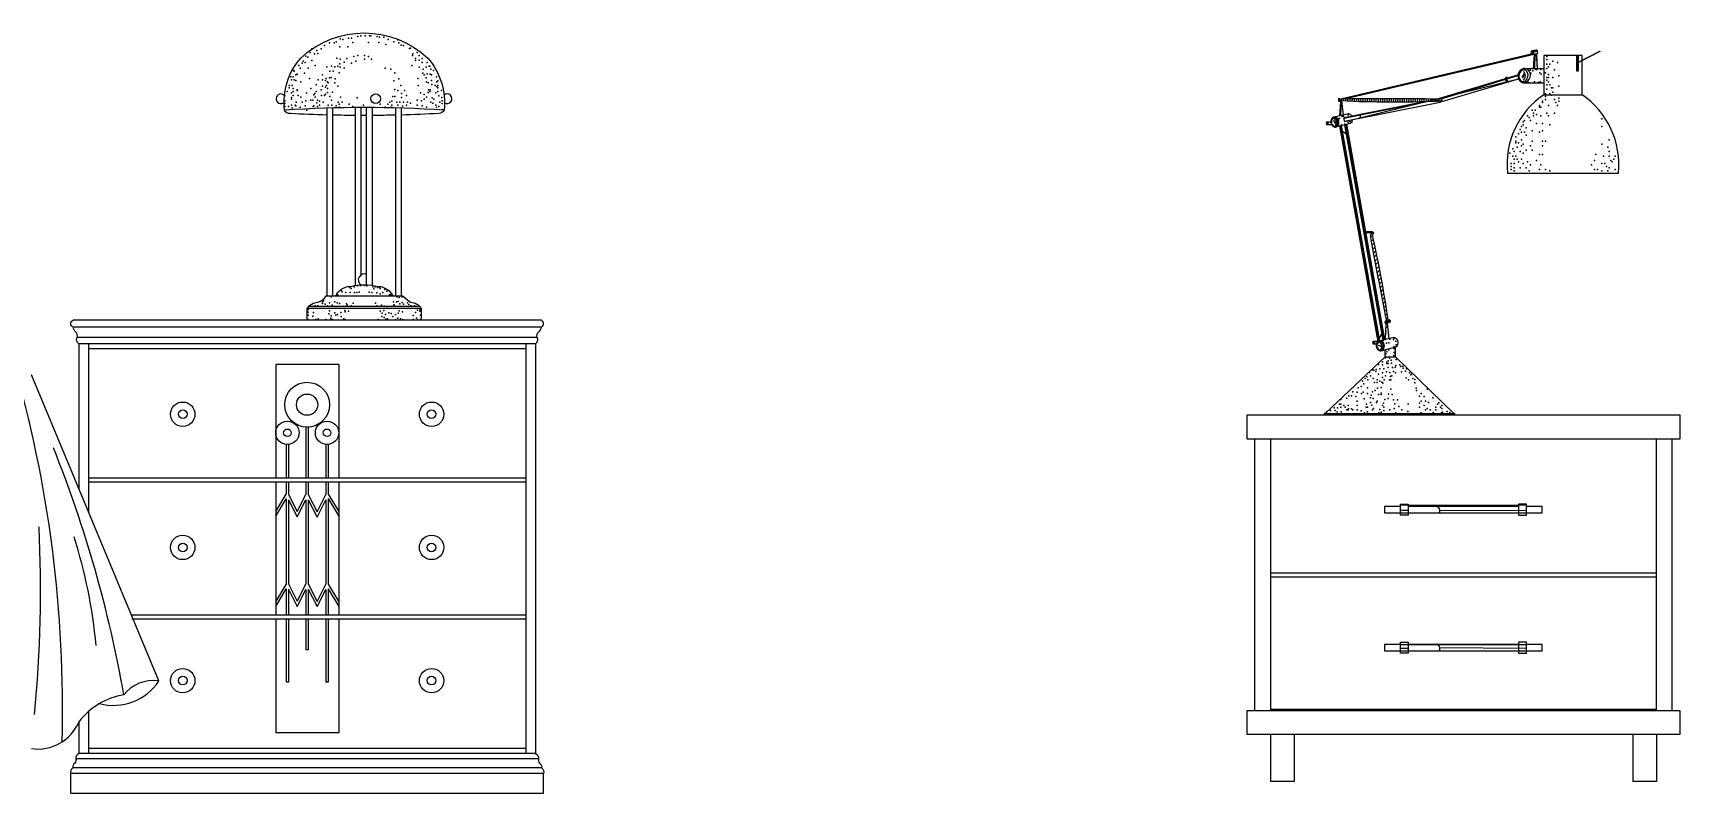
# Model space of a CAD drawing. Header units: inches. Extents: x 4.1 to 46.6, y 13.1 to 37.9.
# Drawn here: x 11.217 to 13.308, y 22.662 to 23.626 of the extents above; entities that cross this region are included whole.
import ezdxf

# ---------------------------------------------------------------- set-up
doc = ezdxf.new("R2010")
doc.units = ezdxf.units.IN
doc.header["$MEASUREMENT"] = 0
for name, color, linetype in [('02', 2, 'Continuous'), ('4', 4, 'Continuous'), ('8', 8, 'Continuous')]:
    doc.layers.add(name, color=color, linetype=linetype)

msp = doc.modelspace()

# ---------------------------------------------------------------- hatches: boundary and pattern name
at = {"layer": '8'}
h = msp.add_hatch(dxfattribs=at)
h.set_pattern_fill('ANSI31', color=256, scale=0.005527, style=0)
h.set_pattern_definition([(45, (3.7880554, 17.26473337), (-0.000488482534, 0.000488482534), [])])
h.paths.add_polyline_path([(13.1766, 23.5779), (13.1788, 23.5779), (13.1788, 23.5976), (13.1766, 23.5976)])
h = msp.add_hatch(dxfattribs=at)
h.set_pattern_fill('ANSI31', color=256, scale=0.022106, angle=42.7614, style=0)
h.set_pattern_definition([(87.761353, (3.5623233, 17.621118), (-0.00276116556, 0.00010793855), [])])
h.paths.add_polyline_path([(12.9996, 23.5397, -0.487368), (12.9991, 23.5422, 0.006326), (12.8776, 23.5424, -0.258695), (12.8775, 23.5403), (12.8775, 23.5402, 0.020675)])
h = msp.add_hatch(dxfattribs=at)
h.set_pattern_fill('ANSI31', color=256, scale=0.033159, style=0)
h.set_pattern_definition([(45, (3.8007677, 17.3004122), (-0.0029308952, 0.0029308952), [])])
h.paths.add_polyline_path([(12.9174, 23.3704, -0.018609), (12.9173, 23.3704), (12.9143, 23.3704, 0.005294), (12.9351, 23.261), (12.9374, 23.2617, 0.018598)])

# ---------------------------------------------------------------- linework, layer by layer
at = {"layer": '02'}
for p, q in [((13.1208, 23.6032), (13.1258, 23.604)), ((12.8772, 23.5426), (13.1187, 23.5996)), ((12.8821, 23.5424), (13.1189, 23.5985)), ((13.1203, 23.6034), (13.1203, 23.6033)), ((13.1213, 23.6029), (13.1263, 23.6037)), ((13.1214, 23.5991), (13.1265, 23.6001)), ((13.1226, 23.5989), (13.1216, 23.5808)), ((13.1219, 23.6022), (13.1268, 23.603)), ((13.123, 23.5991), (13.1221, 23.5809)), ((13.1226, 23.6037), (13.1226, 23.6037)), ((13.1237, 23.5992), (13.1233, 23.5809)), ((13.1252, 23.5995), (13.1263, 23.5808)), ((13.1255, 23.5996), (13.1266, 23.5809)), ((12.8824, 23.5136), (13.1029, 23.5677)), ((13.0002, 23.5426), (13.1021, 23.5731)), ((13.0013, 23.5377), (13.1027, 23.5681)), ((13.0047, 23.5425), (13.102, 23.572)), ((13.1092, 23.5629), (13.1348, 23.5629)), ((13.1096, 23.5809), (13.1348, 23.5809)), ((13.1348, 23.5478), (13.1835, 23.5478)), ((11.5905, 23.2925), (11.5905, 23.5308)), ((11.5978, 23.2925), (11.5978, 23.531)), ((11.6265, 23.3061), (11.6265, 23.5314)), ((11.6338, 23.3192), (11.6338, 23.5315)), ((11.6407, 23.3062), (11.6407, 23.5315)), ((11.648, 23.3052), (11.648, 23.5314)), ((11.6777, 23.2925), (11.6777, 23.531)), ((11.6849, 23.2925), (11.6849, 23.5308)), ((12.8768, 23.5394), (12.8758, 23.5209)), ((12.8772, 23.5395), (12.8761, 23.5211)), ((12.8776, 23.54), (12.877, 23.5212)), ((12.878, 23.5402), (12.8802, 23.522)), ((12.8782, 23.5402), (12.8804, 23.522)), ((12.8809, 23.518), (12.9888, 23.5394)), ((12.8813, 23.519), (12.983, 23.5392)), ((12.882, 23.5141), (13.0013, 23.5377)), ((12.8601, 23.5132), (12.8643, 23.5132)), ((12.8757, 23.5081), (12.9242, 23.2343)), ((12.8768, 23.5084), (12.9253, 23.2351)), ((12.8779, 23.5086), (12.9263, 23.2355)), ((12.8818, 23.5097), (12.9304, 23.2364)), ((12.8831, 23.51), (12.9316, 23.2367)), ((12.8839, 23.5102), (12.9324, 23.2369)), ((12.8843, 23.5103), (12.9329, 23.237)), ((12.9172, 23.3737), (12.9086, 23.3737)), ((12.916, 23.3726), (12.9088, 23.3726)), ((11.7101, 23.2765), (11.5653, 23.2765)), ((11.7083, 23.2789), (11.5671, 23.2789)), ((11.8625, 23.2528), (11.2681, 23.2528)), ((12.9345, 23.2574), (12.9334, 23.2371)), ((12.9345, 23.2607), (12.939, 23.2621)), ((12.9348, 23.2606), (12.9393, 23.2619)), ((12.9352, 23.2578), (12.9397, 23.2592)), ((12.9353, 23.2602), (12.9398, 23.2616)), ((12.9356, 23.2597), (12.9401, 23.261)), ((12.936, 23.2579), (12.9381, 23.2382)), ((11.8572, 23.2398), (11.2734, 23.2398)), ((11.855, 23.2318), (11.2756, 23.2318)), ((11.2876, 23.2318), (11.2876, 23.0188)), ((11.843, 23.2318), (11.843, 22.7118)), ((12.9191, 23.2349), (12.9242, 23.2349)), ((12.9467, 23.2154), (12.9467, 23.2277)), ((11.843, 23.2253), (11.2876, 23.2253)), ((12.9335, 23.2154), (12.9335, 23.2243)), ((12.9335, 23.2154), (12.9467, 23.2154)), ((11.6053, 23.2053), (11.5253, 23.2053)), ((11.5253, 23.2053), (11.5253, 23.0613)), ((11.6053, 23.2053), (11.6053, 23.0613)), ((11.5636, 23.1259), (11.5636, 23.0613)), ((11.5666, 23.1259), (11.5666, 23.0613)), ((12.8572, 23.1435), (13.0208, 23.1435)), ((11.5385, 23.104), (11.5385, 23.0613)), ((11.5415, 23.104), (11.5415, 23.0613)), ((11.5889, 23.104), (11.5889, 23.0613)), ((11.5919, 23.104), (11.5919, 23.0613)), ((12.7879, 23.1113), (12.7879, 22.7663)), ((13.2779, 22.7663), (13.2779, 23.1113)), ((11.843, 23.0613), (11.2876, 23.0613)), ((11.843, 23.0563), (11.2876, 23.0563)), ((11.5253, 23.0563), (11.5253, 22.8873)), ((11.5385, 23.0563), (11.5385, 23.0409)), ((11.5415, 23.0563), (11.5415, 23.0407)), ((11.5636, 23.0563), (11.5636, 23.0404)), ((11.5666, 23.0563), (11.5666, 23.0407)), ((11.5889, 23.0563), (11.5889, 23.0404)), ((11.5919, 23.0563), (11.5919, 23.0411)), ((11.6053, 23.0563), (11.6053, 22.8873)), ((11.5385, 23.035), (11.5385, 22.9265)), ((11.5415, 23.034), (11.5415, 22.9271)), ((11.5636, 23.0338), (11.5636, 22.9268)), ((11.5666, 23.034), (11.5666, 22.9271)), ((11.5889, 23.0338), (11.5889, 22.9268)), ((11.5919, 23.0353), (11.5919, 22.9267)), ((12.9528, 23.0269), (13.1128, 23.0276)), ((12.9529, 23.0208), (12.9629, 23.0208)), ((13.003, 23.0201), (13.1129, 23.0208)), ((12.7879, 22.9413), (13.2779, 22.9413)), ((12.7879, 22.9363), (13.2779, 22.9363)), ((11.5385, 22.9207), (11.5385, 22.8873)), ((11.5415, 22.9204), (11.5415, 22.8873)), ((11.5636, 22.9202), (11.5636, 22.8873)), ((11.5666, 22.9204), (11.5666, 22.8873)), ((11.5889, 22.9202), (11.5889, 22.8873)), ((11.5919, 22.9209), (11.5919, 22.8873)), ((11.843, 22.8873), (11.3425, 22.8873)), ((11.843, 22.8823), (11.3425, 22.8823)), ((11.5253, 22.8823), (11.5253, 22.7383)), ((11.5385, 22.8823), (11.5385, 22.8023)), ((11.5415, 22.8823), (11.5415, 22.8023)), ((11.5636, 22.8823), (11.5636, 22.8437)), ((11.5666, 22.8823), (11.5666, 22.8437)), ((11.5889, 22.8823), (11.5889, 22.8023)), ((11.5919, 22.8823), (11.5919, 22.8023)), ((11.6053, 22.8823), (11.6053, 22.7383)), ((11.5666, 22.8437), (11.5636, 22.8437)), ((12.9529, 22.8501), (13.1129, 22.8501)), ((12.9529, 22.8458), (12.9629, 22.8458)), ((13.0024, 22.8463), (13.1129, 22.8458)), ((11.5415, 22.8023), (11.5385, 22.8023)), ((11.5919, 22.8023), (11.5889, 22.8023)), ((12.7879, 22.7683), (13.2779, 22.7683)), ((11.2876, 22.7662), (11.2876, 22.7118)), ((11.6053, 22.7383), (11.5253, 22.7383)), ((12.8179, 22.7363), (12.8179, 22.6763)), ((13.2479, 22.7363), (13.2479, 22.6763)), ((11.8589, 22.7054), (11.2717, 22.7052)), ((11.843, 22.7183), (11.2876, 22.7183)), ((11.8653, 22.6864), (11.2653, 22.6864)), ((11.8629, 22.6936), (11.2677, 22.6936))]:
    msp.add_line(p, q, dxfattribs=at)
for points in [[(11.5365, 23.5282, -0.211623), (11.5571, 23.5943, -0.394402), (11.7183, 23.5943, -0.211623), (11.739, 23.5282)], [(13.1204, 23.5986), (13.126, 23.5996, 0.641064), (13.1254, 23.6041), (13.1201, 23.6033)], [(13.1203, 23.6029, 0.083661), (13.1199, 23.6029, 0.685038), (13.12, 23.599)], [(13.111, 23.5791, 0.083661), (13.1094, 23.5793, 0.685038), (13.1073, 23.5645)], [(13.0002, 23.5399, -0.083661), (13, 23.5399, -0.685038), (12.9996, 23.5424)], [(12.9999, 23.5426), (13.0045, 23.5426, -0.641064), (13.0047, 23.5397)], [(11.5905, 23.522, -0.006413), (11.5441, 23.5238, -0.32566), (11.5365, 23.5282)], [(11.6265, 23.5214, -0.003969), (11.5978, 23.5218, -0.003969)], [(11.6407, 23.5214, -0.000961), (11.6338, 23.5214, -0.000961)], [(11.6777, 23.5218, -0.004096), (11.648, 23.5214, -0.004096)], [(11.739, 23.5282, -0.261126), (11.7325, 23.5239, -0.006576), (11.6849, 23.522, -0.006576)], [(12.8912, 23.521, 0.177444), (12.8874, 23.5236), (12.8689, 23.5194)], [(12.8603, 23.5129, 0.083661), (12.8599, 23.5129, 0.685038), (12.8595, 23.5102)], [(12.8694, 23.5182, 0.083661), (12.8683, 23.518, 0.685038), (12.8693, 23.5076)], [(12.8706, 23.5068), (12.8896, 23.5116, 0.183148), (12.8922, 23.5156)], [(12.9171, 23.3734, -0.083661), (12.9174, 23.3734, -0.685038), (12.9178, 23.3707)], [(11.5653, 23.2618), (11.5653, 23.2765, -0.257824), (11.5789, 23.2844, 0.183308), (11.5892, 23.2925), (11.6863, 23.2925), (11.6965, 23.2844, -0.257824), (11.7101, 23.2765), (11.7101, 23.2618)], [(11.6016, 23.2925, -0.279541), (11.6197, 23.3046, -0.105641), (11.6557, 23.3046, -0.279541), (11.6739, 23.2925)], [(12.9342, 23.2604, 0.083661), (12.9339, 23.2604, 0.685038), (12.9344, 23.2577, 0.685038)], [(12.9347, 23.2575), (12.9396, 23.259, 0.641064), (12.9388, 23.2621), (12.9341, 23.2607)], [(12.9192, 23.2346, 0.083661), (12.9189, 23.2346, 0.685038), (12.9185, 23.2319, 0.685038)], [(12.9271, 23.2344, 0.083661), (12.9259, 23.2342, 0.685038), (12.927, 23.2238, 0.685038)], [(12.9283, 23.223), (12.9472, 23.2278, 0.641064), (12.9451, 23.2398), (12.9266, 23.2355)], [(12.9335, 23.2154), (12.8572, 23.1435, 0.414214), (12.8561, 23.1424), (12.8561, 23.1413)], [(13.0219, 23.1413), (13.0219, 23.1424, 0.414214), (13.0208, 23.1435), (12.9467, 23.2154)]]:
    msp.add_lwpolyline(points, format="xyb", dxfattribs=at)
for points in [[(13.0887, 23.4484), (13.2297, 23.4484, 0.273505), (13.1835, 23.5478), (13.1835, 23.5976), (13.1348, 23.5976), (13.1348, 23.5478, 0.273505)], [(13.1201, 23.5987, 0.130303), (13.1208, 23.5987, 0.576801), (13.1211, 23.603, 0.264517), (13.1198, 23.6033, 0.710752)], [(13.1074, 23.5632, 0.130303), (13.1102, 23.563, 0.598804), (13.1148, 23.5797, 0.121835), (13.1093, 23.5809, 0.710752)], [(12.8749, 23.5394, 0.130303), (12.8754, 23.5394, 0.331854), (12.8761, 23.5423, 0.328319), (12.8752, 23.5426, 0.500332)], [(12.9996, 23.5426, -0.130303), (13.0001, 23.5426, -0.576801), (13.0008, 23.5399, -0.264517), (13, 23.5396, -0.710752)], [(12.8596, 23.51, 0.130303), (12.8601, 23.5099, 0.576801), (12.8608, 23.5128, 0.264517), (12.8599, 23.5132, 0.710752)], [(12.8696, 23.5067, 0.130303), (12.8716, 23.5071, 0.576801), (12.8716, 23.5187, 0.264517), (12.868, 23.5191, 0.710752)], [(12.9177, 23.3705, -0.130303), (12.9172, 23.3704, -0.576801), (12.9165, 23.3734, -0.264517), (12.9174, 23.3737, -0.710752)], [(12.9345, 23.2574, 0.130303), (12.935, 23.2576, 0.576801), (12.9348, 23.2606, 0.264517), (12.9338, 23.2606, 0.710752)], [(12.9185, 23.2317, 0.130303), (12.919, 23.2316, 0.576801), (12.9198, 23.2346, 0.264517), (12.9189, 23.2349, 0.710752)], [(12.9273, 23.2229, 0.130303), (12.9292, 23.2232, 0.576801), (12.9293, 23.2349, 0.264517), (12.9256, 23.2353, 0.710752)]]:
    msp.add_lwpolyline(points, format="xyb", close=True, dxfattribs=at)
for points in [[(13.1766, 23.5976), (13.1766, 23.5779), (13.1788, 23.5779), (13.1788, 23.5976)], [(13.1788, 23.5892), (13.206, 23.6032), (13.206, 23.6025), (13.1788, 23.5886)], [(13.1108, 23.5745), (13.1077, 23.5695), (13.1073, 23.5697), (13.1104, 23.5748), (13.1108, 23.5745)], [(12.8752, 23.5394), (12.8771, 23.5395)], [(13.0047, 23.5397), (13.0002, 23.5396)], [(12.8598, 23.5099), (12.8652, 23.5099)], [(12.8606, 23.5101), (12.8651, 23.5101)], [(12.8686, 23.5151), (12.8707, 23.5116), (12.8703, 23.5113), (12.8682, 23.5148), (12.8686, 23.5151)], [(12.9195, 23.2319), (12.9225, 23.2319)], [(12.9253, 23.23), (12.9292, 23.2286), (12.9291, 23.2281), (12.9252, 23.2295), (12.9254, 23.23)], [(11.5253, 23.0188), (11.5385, 23.0409)], [(11.5415, 23.0407), (11.5526, 23.0188), (11.5636, 23.0404)], [(11.5666, 23.0407), (11.5778, 23.0186), (11.5889, 23.0404)], [(11.5919, 23.0411), (11.6053, 23.0188)], [(11.5253, 23.0129), (11.5385, 23.035)], [(11.5415, 23.034), (11.5526, 23.0122), (11.5636, 23.0338)], [(11.5666, 23.034), (11.5778, 23.012), (11.5889, 23.0338)], [(11.5919, 23.0353), (11.6053, 23.0129)], [(12.9529, 23.0253), (12.9329, 23.0253), (12.9329, 23.0173), (13.1329, 23.0173)], [(12.9529, 23.0283), (12.9629, 23.0283), (12.9629, 23.0143), (12.9529, 23.0143), (12.9529, 23.0283)], [(13.1029, 23.0253), (12.9629, 23.0253)], [(13.1129, 23.0283), (13.1029, 23.0283), (13.1029, 23.0143), (13.1129, 23.0143), (13.1129, 23.0283)], [(13.1329, 23.0173), (13.1329, 23.0253), (13.1129, 23.0253)], [(11.5253, 22.9044), (11.5385, 22.9265)], [(11.5253, 22.8985), (11.5385, 22.9207)], [(11.5415, 22.9271), (11.5526, 22.9052), (11.5636, 22.9268)], [(11.5415, 22.9204), (11.5526, 22.8986), (11.5636, 22.9202)], [(11.5666, 22.9271), (11.5778, 22.905), (11.5889, 22.9268)], [(11.5666, 22.9204), (11.5778, 22.8984), (11.5889, 22.9202)], [(11.5919, 22.9267), (11.6053, 22.9044)], [(11.5919, 22.9209), (11.6053, 22.8985)], [(12.9529, 22.8533), (12.9629, 22.8533), (12.9629, 22.8393), (12.9529, 22.8393), (12.9529, 22.8533)], [(13.1129, 22.8533), (13.1029, 22.8533), (13.1029, 22.8393), (13.1129, 22.8393), (13.1129, 22.8533)], [(12.9529, 22.8503), (12.9329, 22.8503), (12.9329, 22.8423), (13.1329, 22.8423)], [(13.1029, 22.8503), (12.9629, 22.8503)], [(13.1329, 22.8423), (13.1329, 22.8503), (13.1129, 22.8503)]]:
    msp.add_lwpolyline(points, dxfattribs=at)
for centre, radius in [((11.6523, 23.5426), 0.00614), ((11.5652, 23.1545), 0.0285), ((11.5652, 23.1545), 0.0135), ((11.4073, 23.1424), 0.0155), ((11.4073, 23.1424), 0.00548), ((11.7232, 23.1424), 0.0155), ((11.7232, 23.1424), 0.00548), ((11.5401, 23.1188), 0.0148), ((11.5401, 23.1188), 0.00481), ((11.5905, 23.1188), 0.0148), ((11.5905, 23.1188), 0.00481), ((11.4073, 22.9734), 0.0155), ((11.4073, 22.9734), 0.00548), ((11.7232, 22.9734), 0.0155), ((11.7232, 22.9734), 0.00548), ((11.4073, 22.8044), 0.0155), ((11.4073, 22.8044), 0.00548), ((11.7232, 22.8044), 0.0155), ((11.7232, 22.8044), 0.00548)]:
    msp.add_circle(centre, radius, dxfattribs=at)
for centre, radius, start, end in [((13.1192, 23.6008), 0.00166, 315.8031, 109.8254), ((13.0895, 23.5677), 0.00333, 134.3613, 242.9193), ((13.0909, 23.568), 0.00369, 141.8466, 236.0544), ((13.1039, 23.572), 0.00762, 311.2552, 44.5755), ((11.5319, 23.5426), 0.00614, 39.3666, 311.6569), ((11.7428, 23.5426), 0.00614, 237.5485, 131.5231), ((12.8742, 23.5411), 0.00151, 309.2421, 104.9553), ((12.8757, 23.5411), 0.00214, 310.7011, 49.2989), ((12.9303, 18.7398), 4.8029, 89.1759, 90.6291), ((11.6377, 21.9714), 1.56, 86.2788, 93.7212), ((12.9443, 25.016), 1.4773, 267.4143, 272.1428), ((12.8951, 23.5211), 0.00702, 327.6688, 16.9176), ((12.8591, 23.5116), 0.00139, 311.8701, 99.2257), ((12.8662, 23.5123), 0.00556, 317.0855, 61.4366), ((12.8767, 23.4893), 0.012, 35.5827, 78.9702), ((12.8755, 23.4873), 0.0138, 36.7235, 74.9555), ((12.8856, 23.5171), 0.00472, 155.8582, 227.8394), ((18.0905, 24.2979), 5.2586, 190.1588, 191.3717), ((11.4668, 23.0476), 1.4861, 8.2838, 12.5466), ((11.6378, 23.3126), 0.00771, 67.6651, 233.2381), ((12.9071, 23.253), 0.0236, 322.5257, 356.2633), ((12.9063, 23.2532), 0.0247, 322.5414, 353.2812), ((12.9181, 23.2334), 0.00139, 311.8701, 99.2257), ((12.9239, 23.2285), 0.00556, 317.0855, 61.4366), ((9.6723, 22.7696), 1.5825, 358.4387, 16.2285), ((9.7914, 22.5166), 1.5645, 9.932, 21.8845), ((12.9977, 23.02), 0.00529, 329.221, 87.6136), ((9.6273, 22.9197), 1.5996, 354.3251, 2.8536), ((10.6645, 22.7924), 0.6353, 5.1252, 17.8055), ((12.9977, 22.845), 0.00529, 329.221, 87.6136)]:
    msp.add_arc(centre, radius, start, end, dxfattribs=at)
for points in [[(13.12, 23.599), (13.1201, 23.599), (13.1203, 23.599), (13.1207, 23.5991), (13.1209, 23.5993), (13.1212, 23.5997), (13.1213, 23.5999), (13.1215, 23.6004), (13.1216, 23.6007), (13.1216, 23.6013), (13.1215, 23.6016), (13.1214, 23.602), (13.1212, 23.6022), (13.1209, 23.6026), (13.1208, 23.6027), (13.1205, 23.6028), (13.1204, 23.6029), (13.1203, 23.6029), (13.1203, 23.6029), (13.1203, 23.6029), (13.1203, 23.6029)], [(13.1073, 23.5645), (13.1079, 23.5644), (13.1085, 23.5645), (13.1099, 23.5646), (13.1109, 23.5651), (13.1124, 23.5664), (13.113, 23.5671), (13.1142, 23.5689), (13.1147, 23.5699), (13.115, 23.5722), (13.1149, 23.5735), (13.1146, 23.5751), (13.1141, 23.5761), (13.1133, 23.5775), (13.1128, 23.5781), (13.1119, 23.5788), (13.1115, 23.579), (13.1111, 23.5791), (13.1111, 23.5791), (13.111, 23.5791), (13.111, 23.5791)], [(12.9996, 23.5424), (12.9997, 23.5424), (12.9998, 23.5424), (13, 23.5424), (13.0002, 23.5423), (13.0005, 23.5421), (13.0006, 23.5419), (13.0008, 23.5416), (13.0008, 23.5415), (13.0009, 23.5411), (13.0009, 23.5409), (13.0008, 23.5406), (13.0007, 23.5405), (13.0006, 23.5402), (13.0005, 23.5401), (13.0004, 23.54), (13.0003, 23.54), (13.0002, 23.5399), (13.0002, 23.5399), (13.0002, 23.5399), (13.0002, 23.5399)], [(12.8595, 23.5102), (12.8597, 23.5102), (12.8598, 23.5102), (12.86, 23.5102), (12.8602, 23.5103), (12.8605, 23.5105), (12.8606, 23.5107), (12.8608, 23.511), (12.8609, 23.5112), (12.861, 23.5116), (12.8609, 23.5118), (12.8609, 23.5121), (12.8608, 23.5123), (12.8607, 23.5126), (12.8606, 23.5127), (12.8604, 23.5128), (12.8603, 23.5128), (12.8603, 23.5128), (12.8603, 23.5129), (12.8603, 23.5129), (12.8603, 23.5129)], [(12.8693, 23.5076), (12.8697, 23.5077), (12.8702, 23.5078), (12.8711, 23.5081), (12.8717, 23.5086), (12.8725, 23.5097), (12.8728, 23.5104), (12.8733, 23.5118), (12.8734, 23.5125), (12.8733, 23.5142), (12.873, 23.515), (12.8725, 23.516), (12.872, 23.5166), (12.8712, 23.5175), (12.8708, 23.5178), (12.8701, 23.5181), (12.8698, 23.5182), (12.8695, 23.5182), (12.8695, 23.5182), (12.8694, 23.5182), (12.8694, 23.5182)], [(12.9178, 23.3707), (12.9177, 23.3707), (12.9175, 23.3707), (12.9173, 23.3707), (12.9171, 23.3708), (12.9168, 23.371), (12.9167, 23.3712), (12.9165, 23.3715), (12.9164, 23.3717), (12.9163, 23.3721), (12.9164, 23.3723), (12.9164, 23.3726), (12.9165, 23.3728), (12.9166, 23.3731), (12.9167, 23.3732), (12.9169, 23.3733), (12.917, 23.3733), (12.917, 23.3734), (12.9171, 23.3734), (12.9171, 23.3734), (12.9171, 23.3734)], [(12.9344, 23.2577), (12.9345, 23.2577), (12.9346, 23.2577), (12.9348, 23.2578), (12.935, 23.258), (12.9352, 23.2583), (12.9352, 23.2584), (12.9353, 23.2588), (12.9354, 23.259), (12.9353, 23.2594), (12.9352, 23.2596), (12.9351, 23.2599), (12.9349, 23.26), (12.9347, 23.2603), (12.9346, 23.2603), (12.9344, 23.2604), (12.9343, 23.2604), (12.9342, 23.2604), (12.9342, 23.2604), (12.9342, 23.2604), (12.9342, 23.2604)], [(12.9185, 23.2319), (12.9186, 23.2319), (12.9187, 23.2319), (12.919, 23.2319), (12.9192, 23.232), (12.9194, 23.2323), (12.9196, 23.2324), (12.9198, 23.2327), (12.9199, 23.2329), (12.9199, 23.2333), (12.9199, 23.2335), (12.9199, 23.2338), (12.9198, 23.234), (12.9196, 23.2343), (12.9195, 23.2344), (12.9194, 23.2345), (12.9193, 23.2345), (12.9192, 23.2346), (12.9192, 23.2346), (12.9192, 23.2346), (12.9192, 23.2346)], [(12.927, 23.2238), (12.9274, 23.2238), (12.9278, 23.224), (12.9288, 23.2243), (12.9294, 23.2248), (12.9301, 23.2259), (12.9304, 23.2265), (12.9309, 23.2279), (12.9311, 23.2287), (12.931, 23.2303), (12.9307, 23.2312), (12.9302, 23.2322), (12.9297, 23.2328), (12.9289, 23.2337), (12.9285, 23.234), (12.9277, 23.2343), (12.9274, 23.2343), (12.9271, 23.2344), (12.9271, 23.2344), (12.9271, 23.2344), (12.9271, 23.2344)]]:
    msp.add_open_spline(points, degree=3, knots=[3.294068, 3.294068, 3.294068, 3.294068, 3.647859, 3.647859, 4.043866, 4.043866, 4.439873, 4.439873, 4.83588, 4.83588, 5.231886, 5.231886, 5.627893, 5.627893, 6.0239, 6.0239, 6.283185, 6.283185, 6.283185, 6.295262, 6.295262, 6.295262, 6.295262], dxfattribs=at)
for p in [(11.571, 23.606), (11.5829, 23.606), (11.5873, 23.61), (11.5935, 23.6137), (11.5997, 23.6137), (11.6022, 23.615), (11.6067, 23.6087), (11.6071, 23.6187), (11.6104, 23.6179), (11.6168, 23.6087), (11.6177, 23.6197), (11.6214, 23.6197), (11.6232, 23.6142), (11.6296, 23.6215), (11.6333, 23.6224), (11.6388, 23.6224), (11.6433, 23.6142), (11.6443, 23.6224), (11.6461, 23.6224), (11.6543, 23.6215), (11.6562, 23.6142), (11.6571, 23.6206), (11.6626, 23.6206), (11.6653, 23.6115), (11.6681, 23.6179), (11.6753, 23.615), (11.6802, 23.6174), (11.6815, 23.6137), (11.6845, 23.6105), (11.6877, 23.61), (11.6951, 23.6063), (11.6964, 23.6069), (11.7029, 23.606), (11.5545, 23.5849), (11.5588, 23.5877), (11.56, 23.5904), (11.5628, 23.5886), (11.5637, 23.5968), (11.5662, 23.5952), (11.5692, 23.6014), (11.571, 23.5913), (11.5747, 23.5996), (11.5756, 23.5849), (11.5774, 23.6038), (11.5786, 23.6001), (11.5902, 23.5831), (11.596, 23.584), (11.6003, 23.5831), (11.6031, 23.5941), (11.604, 23.584), (11.6067, 23.5868), (11.6071, 23.5927), (11.6121, 23.589), (11.6158, 23.5939), (11.6214, 23.5877), (11.6245, 23.5964), (11.627, 23.5902), (11.6294, 23.5976), (11.6381, 23.5976), (11.6381, 23.5927), (11.6431, 23.5964), (11.6468, 23.5927), (11.6983, 23.5849), (11.6988, 23.5976), (11.6992, 23.5996), (11.7026, 23.5939), (11.7029, 23.5913), (11.7047, 23.6014), (11.7075, 23.5976), (11.7075, 23.5914), (11.7111, 23.5886), (11.7112, 23.5939), (11.7175, 23.5886), (11.7202, 23.584), (11.7211, 23.584), (13.1389, 23.5961), (13.1389, 23.5924), (13.1389, 23.5867), (13.1426, 23.5867), (13.1464, 23.5905), (13.1521, 23.5886), (11.5445, 23.5703), (11.5452, 23.5667), (11.5476, 23.5704), (11.5481, 23.5785), (11.5489, 23.5778), (11.5489, 23.5667), (11.5509, 23.5731), (11.5509, 23.5657), (11.5527, 23.574), (11.5563, 23.5815), (11.5573, 23.5639), (11.5619, 23.5749), (11.5664, 23.5813), (11.5683, 23.5685), (11.5793, 23.5666), (11.5847, 23.5731), (11.5847, 23.5666), (11.5884, 23.5657), (11.5893, 23.5685), (11.591, 23.5642), (11.5921, 23.563), (11.5935, 23.5692), (11.5939, 23.5776), (11.5957, 23.5694), (11.5984, 23.5778), (11.6003, 23.563), (11.6009, 23.5679), (11.6059, 23.5753), (11.6071, 23.5828), (11.6121, 23.5815), (11.6641, 23.5815), (11.6716, 23.5803), (11.6753, 23.5654), (11.6765, 23.5753), (11.6815, 23.5679), (11.7056, 23.5685), (11.7075, 23.5828), (11.712, 23.5749), (11.7125, 23.5803), (11.7137, 23.5729), (11.7162, 23.5828), (11.7162, 23.5692), (11.7166, 23.5639), (11.7174, 23.5741), (11.7187, 23.563), (11.7212, 23.574), (11.7224, 23.5803), (11.723, 23.5731), (11.723, 23.5657), (11.7257, 23.5785), (11.7294, 23.5703), (11.7298, 23.5642), (11.7311, 23.5654), (13.1145, 23.5635), (13.1151, 23.5802), (13.1157, 23.5632), (13.1176, 23.5788), (13.1183, 23.575), (13.1211, 23.578), (13.1232, 23.564), (13.1236, 23.5629), (13.1246, 23.5798), (13.1262, 23.5799), (13.1277, 23.5631), (13.1287, 23.5635), (13.13, 23.5757), (13.1308, 23.5642), (13.1311, 23.5798), (13.1315, 23.574), (13.137, 23.5754), (13.1389, 23.5811), (13.1389, 23.5698), (13.1389, 23.566), (13.1407, 23.583), (13.1407, 23.5735), (13.1407, 23.5698), (13.1407, 23.5641), (13.1464, 23.5698), (13.1483, 23.5792), (13.154, 23.5716), (11.5371, 23.5465), (11.5399, 23.552), (11.5426, 23.5593), (11.5426, 23.5566), (11.5452, 23.5444), (11.5454, 23.5502), (11.5454, 23.542), (11.5463, 23.5593), (11.5476, 23.5555), (11.5476, 23.5518), (11.5476, 23.5469), (11.5526, 23.5531), (11.5527, 23.5538), (11.5538, 23.5469), (11.5573, 23.5447), (11.5646, 23.5502), (11.5701, 23.5557), (11.5738, 23.5474), (11.5749, 23.5493), (11.5756, 23.5447), (11.5765, 23.5602), (11.5765, 23.552), (11.5829, 23.5538), (11.5836, 23.5469), (11.5847, 23.5584), (11.5873, 23.5469), (11.5884, 23.5575), (11.5884, 23.5484), (11.5898, 23.5593), (11.591, 23.5555), (11.591, 23.5506), (11.5939, 23.5456), (11.5976, 23.5511), (11.604, 23.5584), (11.6076, 23.5447), (11.6287, 23.5438), (11.674, 23.5456), (11.6765, 23.5543), (11.6765, 23.5456), (11.6802, 23.5531), (11.684, 23.5593), (11.6852, 23.5493), (11.6852, 23.5444), (11.6889, 23.5531), (11.6914, 23.5469), (11.7063, 23.5593), (11.7093, 23.5502), (11.7137, 23.5481), (11.7137, 23.5419), (11.7166, 23.5447), (11.7187, 23.5506), (11.7193, 23.5538), (11.7211, 23.5518), (11.7212, 23.5538), (11.7236, 23.5605), (11.7239, 23.5438), (11.7261, 23.5419), (11.7276, 23.5593), (11.7285, 23.5502), (11.7298, 23.558), (11.7312, 23.5593), (11.7312, 23.5566), (11.7312, 23.552), (11.7322, 23.5465), (11.7358, 23.5529), (11.736, 23.5444), (13.137, 23.549), (13.137, 23.5453), (13.137, 23.5415), (13.1389, 23.5603), (13.1389, 23.5547), (13.1426, 23.5603), (13.1426, 23.549), (13.1445, 23.5566), (13.1445, 23.5472), (13.1464, 23.5566), (13.1464, 23.5509), (13.1483, 23.5415), (13.154, 23.5585), (13.154, 23.5434), (11.5371, 23.5401), (11.5371, 23.5365), (11.5371, 23.5328), (11.5417, 23.5328), (11.5454, 23.5346), (11.5463, 23.531), (11.5501, 23.5345), (11.5509, 23.5337), (11.5514, 23.5382), (11.5563, 23.532), (11.5588, 23.5382), (11.5628, 23.5337), (11.5637, 23.5401), (11.565, 23.5283), (11.5701, 23.541), (11.5724, 23.5407), (11.5728, 23.5328), (11.5738, 23.5337), (11.5774, 23.5374), (11.5783, 23.541), (11.5783, 23.5328), (11.5811, 23.5394), (11.5811, 23.5346), (11.5857, 23.5383), (11.5921, 23.5346), (11.596, 23.5407), (11.5966, 23.5346), (11.6021, 23.5337), (11.6046, 23.5382), (11.6058, 23.5319), (11.6059, 23.5357), (11.6095, 23.5383), (11.6186, 23.5356), (11.6232, 23.5328), (11.6369, 23.5346), (11.6479, 23.5383), (11.6579, 23.5357), (11.6641, 23.532), (11.6678, 23.5357), (11.6703, 23.5382), (11.6716, 23.532), (11.6728, 23.5394), (11.6728, 23.5345), (11.679, 23.5382), (11.6802, 23.5345), (11.6827, 23.5382), (11.6864, 23.5333), (11.6877, 23.5382), (11.6914, 23.5345), (11.6926, 23.5382), (11.6964, 23.537), (11.705, 23.5407), (11.705, 23.5345), (11.7102, 23.5401), (11.7111, 23.5337), (11.7166, 23.5319), (11.7224, 23.5382), (11.7249, 23.537), (11.7285, 23.5346), (11.7294, 23.5319), (11.7322, 23.5328), (11.7335, 23.5382), (11.7367, 23.5401), (11.7367, 23.5365), (11.7367, 23.5291), (12.8808, 23.5206), (12.8867, 23.5222), (12.8872, 23.5234), (13.1143, 23.5208), (13.12, 23.5283), (13.1219, 23.5245), (13.1219, 23.5208), (13.1238, 23.5283), (13.1257, 23.5227), (13.1294, 23.534), (13.1294, 23.5321), (13.1313, 23.5321), (13.1313, 23.5208), (13.1332, 23.5396), (13.1332, 23.5377), (13.1389, 23.5245), (13.1407, 23.534), (13.1407, 23.5208), (13.1483, 23.5245), (13.1502, 23.5377), (13.1521, 23.534), (13.154, 23.5396), (12.8709, 23.5193), (12.8735, 23.5079), (12.8742, 23.509), (12.8746, 23.5173), (12.8757, 23.5176), (12.8783, 23.5094), (12.8791, 23.52), (12.8824, 23.5105), (12.8867, 23.5124), (12.8889, 23.5137), (12.8914, 23.5129), (13.1049, 23.5038), (13.1068, 23.5076), (13.1068, 23.5001), (13.1087, 23.5132), (13.1087, 23.5095), (13.1106, 23.5151), (13.1106, 23.5001), (13.1125, 23.5057), (13.1162, 23.5189), (13.1181, 23.5151), (13.12, 23.5019), (13.1257, 23.5114), (13.1294, 23.5001), (13.1332, 23.5114), (13.1332, 23.5019), (13.1426, 23.5095), (13.2086, 23.517), (13.2086, 23.5076), (13.0955, 23.4793), (13.0993, 23.4944), (13.0993, 23.4887), (13.0993, 23.4869), (13.1011, 23.4812), (13.103, 23.4982), (13.103, 23.4869), (13.1068, 23.4906), (13.1068, 23.4831), (13.1087, 23.485), (13.1125, 23.4963), (13.1181, 23.4831), (13.12, 23.4887), (13.1332, 23.4887), (13.1332, 23.4831), (13.137, 23.4887), (13.2086, 23.485), (13.2162, 23.4812), (13.2181, 23.4906), (13.0917, 23.4737), (13.0936, 23.4605), (13.0955, 23.4699), (13.0974, 23.4756), (13.0974, 23.4661), (13.0974, 23.4605), (13.0993, 23.4699), (13.1011, 23.4661), (13.103, 23.4624), (13.1049, 23.4756), (13.1068, 23.4661), (13.1087, 23.4737), (13.1087, 23.4605), (13.1125, 23.4774), (13.1143, 23.4624), (13.1181, 23.4586), (13.12, 23.4774), (13.1257, 23.4643), (13.1294, 23.4718), (13.1313, 23.4586), (13.1332, 23.4718), (13.1954, 23.4586), (13.1992, 23.4643), (13.2011, 23.4718), (13.2086, 23.4605), (13.2105, 23.4699), (13.2124, 23.4605), (13.2181, 23.4756), (13.2181, 23.4699), (13.22, 23.4643), (13.2219, 23.4624), (13.2237, 23.4661), (13.2256, 23.4699), (13.0936, 23.4567), (13.0936, 23.4529), (13.0974, 23.4548), (13.0974, 23.4511), (13.1049, 23.4548), (13.1125, 23.4548), (13.1162, 23.4511), (13.1294, 23.4529), (13.137, 23.4529), (13.1426, 23.4511), (13.1992, 23.4529), (13.203, 23.4529), (13.2086, 23.4511), (13.2143, 23.4567), (13.2162, 23.4511), (13.2181, 23.4548), (13.2256, 23.4529), (11.5958, 23.2914), (11.6034, 23.2929), (11.6043, 23.2938), (11.6084, 23.2993), (11.6095, 23.2975), (11.6142, 23.2967), (11.6191, 23.3039), (11.6194, 23.3031), (11.6197, 23.2967), (11.6212, 23.3019), (11.6249, 23.3042), (11.6255, 23.297), (11.6281, 23.2967), (11.6292, 23.3051), (11.6313, 23.2973), (11.633, 23.3057), (11.6383, 23.3057), (11.6412, 23.3054), (11.6441, 23.2973), (11.6473, 23.2967), (11.6485, 23.3042), (11.6499, 23.3016), (11.6514, 23.3042), (11.6537, 23.2964), (11.6546, 23.3031), (11.6572, 23.3034), (11.6578, 23.3019), (11.6578, 23.2952), (11.6613, 23.2967), (11.6639, 23.3005), (11.6665, 23.2987), (11.6697, 23.2938), (11.6712, 23.2938), (11.672, 23.2929), (11.6796, 23.2914), (11.6822, 23.2903), (11.6857, 23.2914), (11.5667, 23.2754), (11.5667, 23.2717), (11.5731, 23.2713), (11.5755, 23.2801), (11.5787, 23.2801), (11.5848, 23.2845), (11.5848, 23.283), (11.5859, 23.2862), (11.588, 23.2821), (11.5912, 23.2801), (11.5926, 23.2698), (11.5935, 23.2737), (11.5938, 23.2836), (11.597, 23.2807), (11.6004, 23.2849), (11.6005, 23.2711), (11.6022, 23.2789), (11.6034, 23.2839), (11.6065, 23.2829), (11.6078, 23.2714), (11.613, 23.274), (11.6133, 23.2725), (11.615, 23.2824), (11.6161, 23.2809), (11.6176, 23.2733), (11.6216, 23.2799), (11.6236, 23.2834), (11.6518, 23.2834), (11.6538, 23.2799), (11.6579, 23.2733), (11.6594, 23.2809), (11.6604, 23.2708), (11.6624, 23.274), (11.6629, 23.2794), (11.6665, 23.2789), (11.6691, 23.2711), (11.6717, 23.2702), (11.675, 23.2849), (11.6752, 23.2807), (11.6758, 23.281), (11.6787, 23.285), (11.6808, 23.2856), (11.6808, 23.2705), (11.6819, 23.2737), (11.6828, 23.2824), (11.6857, 23.2842), (11.6861, 23.2723), (11.6875, 23.2821), (11.6927, 23.2839), (11.6942, 23.2818), (11.6968, 23.2801), (11.7017, 23.2798), (11.7029, 23.2714), (11.7052, 23.2743), (11.7084, 23.2731), (11.7087, 23.2754), (11.5664, 23.2682), (11.5664, 23.2627), (11.5723, 23.267), (11.5757, 23.2627), (11.5792, 23.2633), (11.5888, 23.2627), (11.5953, 23.2641), (11.5953, 23.2627), (11.5958, 23.2673), (11.5976, 23.2624), (11.6017, 23.2679), (11.6039, 23.2688), (11.6085, 23.2663), (11.612, 23.2633), (11.613, 23.2627), (11.6553, 23.2627), (11.6599, 23.2663), (11.663, 23.2653), (11.6645, 23.2688), (11.6653, 23.2629), (11.6671, 23.2635), (11.6674, 23.2627), (11.6738, 23.2664), (11.6773, 23.269), (11.6779, 23.2624), (11.6802, 23.2641), (11.6836, 23.2633), (11.6866, 23.2627), (11.6998, 23.2678), (11.6998, 23.2627), (11.7041, 23.2644), (11.7055, 23.2621), (11.709, 23.2682), (11.709, 23.2627), (12.9348, 23.2566), (12.9348, 23.2523), (12.9293, 23.236), (12.9316, 23.2361), (12.9339, 23.2384), (12.9343, 23.2473), (12.9352, 23.2326), (12.9381, 23.233), (12.9395, 23.2376), (12.9442, 23.2374), (12.9449, 23.2389), (12.9449, 23.2283), (12.947, 23.2351), (12.9475, 23.2303), (12.9301, 23.2087), (12.9338, 23.2237), (12.934, 23.2139), (12.9344, 23.2189), (12.9355, 23.2085), (12.9355, 23.2067), (12.9356, 23.2214), (12.9372, 23.2102), (12.9372, 23.2067), (12.9378, 23.224), (12.9392, 23.2134), (12.941, 23.2111), (12.9415, 23.2072), (12.9445, 23.2167), (12.9446, 23.2258), (12.9449, 23.2205), (12.9461, 23.2167), (12.9462, 23.2242), (12.9464, 23.2198), (12.9474, 23.2119), (12.9081, 23.1879), (12.9103, 23.1898), (12.9115, 23.1862), (12.9137, 23.1955), (12.9149, 23.1913), (12.9174, 23.1986), (12.9183, 23.1879), (12.9192, 23.1981), (12.9218, 23.1965), (12.922, 23.1992), (12.9235, 23.1862), (12.9251, 23.2054), (12.9252, 23.1931), (12.9269, 23.1999), (12.9303, 23.205), (12.9303, 23.1948), (12.9303, 23.189), (12.932, 23.1999), (12.9321, 23.1862), (12.934, 23.1911), (12.9353, 23.196), (12.9372, 23.2016), (12.9389, 23.1862), (12.9397, 23.1955), (12.9402, 23.1901), (12.9406, 23.1862), (12.942, 23.1911), (12.943, 23.2015), (12.944, 23.1965), (12.9464, 23.2023), (12.9467, 23.1951), (12.9471, 23.2044), (12.9521, 23.2052), (12.9536, 23.2031), (12.9541, 23.1961), (12.9562, 23.2034), (12.9565, 23.2008), (12.9593, 23.1971), (12.9601, 23.1886), (12.9606, 23.2), (12.963, 23.1859), (12.9643, 23.1951), (12.9661, 23.1922), (12.9676, 23.1935), (12.9685, 23.1877), (12.9711, 23.1864), (12.8875, 23.1657), (12.8909, 23.1657), (12.8926, 23.1708), (12.8981, 23.1704), (12.8995, 23.176), (12.9029, 23.1777), (12.9037, 23.1685), (12.9046, 23.1845), (12.9056, 23.1704), (12.9063, 23.1811), (12.9113, 23.176), (12.9113, 23.1685), (12.9158, 23.1667), (12.9176, 23.1706), (12.9201, 23.1828), (12.9207, 23.1727), (12.9235, 23.1828), (12.9238, 23.1756), (12.9252, 23.1674), (12.9269, 23.1845), (12.9283, 23.1763), (12.9286, 23.1691), (12.9286, 23.1674), (12.9293, 23.1831), (12.9306, 23.1818), (12.9376, 23.1678), (12.9406, 23.1742), (12.9423, 23.1674), (12.9713, 23.1823), (12.9729, 23.1753), (12.9735, 23.1723), (12.977, 23.1652), (12.9792, 23.1685), (12.9867, 23.1741), (12.8601, 23.1457), (12.8642, 23.147), (12.8688, 23.1504), (12.8701, 23.147), (12.8725, 23.1455), (12.873, 23.1507), (12.8754, 23.1553), (12.8773, 23.161), (12.8773, 23.1553), (12.8773, 23.1515), (12.8776, 23.1455), (12.8811, 23.1534), (12.883, 23.1515), (12.8849, 23.1628), (12.8849, 23.1478), (12.8868, 23.1534), (12.8868, 23.1478), (12.8872, 23.1493), (12.8908, 23.1493), (12.8924, 23.1478), (12.8962, 23.1647), (12.8981, 23.1591), (12.8981, 23.1534), (12.8981, 23.1478), (12.9031, 23.1465), (12.907, 23.1619), (12.9075, 23.144), (12.9094, 23.1515), (12.9098, 23.1553), (12.9111, 23.1455), (12.9113, 23.1515), (12.915, 23.1631), (12.9151, 23.1572), (12.9166, 23.1537), (12.9176, 23.1478), (12.9183, 23.1623), (12.9188, 23.1497), (12.9226, 23.1572), (12.9235, 23.1588), (12.9254, 23.1442), (12.9269, 23.1486), (12.9283, 23.145), (12.9301, 23.1534), (12.9314, 23.1566), (12.9319, 23.1515), (12.9319, 23.147), (12.9332, 23.161), (12.9372, 23.1623), (12.9396, 23.1478), (12.944, 23.1606), (12.9452, 23.1497), (12.9457, 23.1554), (12.9471, 23.144), (12.9492, 23.1606), (12.9509, 23.152), (12.9547, 23.1478), (12.9622, 23.1459), (12.9629, 23.1554), (12.977, 23.1564), (12.977, 23.1515), (12.9791, 23.1442), (12.9792, 23.1591), (12.9829, 23.1647), (12.9829, 23.1534), (12.9848, 23.1591), (12.9848, 23.1478), (12.9867, 23.1497), (12.9886, 23.1572), (12.9905, 23.1478), (12.9942, 23.1634), (12.9944, 23.1447), (12.998, 23.1515), (12.998, 23.1478), (12.9999, 23.1553), (13.0017, 23.1569), (13.0037, 23.1515), (13.0051, 23.1442), (13.0056, 23.1535), (13.0056, 23.1497), (13.0064, 23.1452), (13.0123, 23.1457), (13.0157, 23.1447)]:
    msp.add_point(p, dxfattribs=at)
at = {"layer": '4'}
for p, q in [((11.8625, 23.2618), (11.2681, 23.2618)), ((11.2756, 23.2318), (11.2756, 23.0476)), ((11.855, 23.2318), (11.855, 22.7118)), ((12.7679, 23.1113), (12.7679, 22.7663)), ((13.2979, 22.7663), (13.2979, 23.1113)), ((11.2756, 22.7524), (11.2756, 22.7118)), ((12.7879, 22.7363), (12.7879, 22.6763)), ((13.2779, 22.7363), (13.2779, 22.6763)), ((11.855, 22.7118), (11.2756, 22.7118)), ((11.2653, 22.6618), (11.2653, 22.6864)), ((11.8653, 22.6618), (11.8653, 22.6864)), ((12.8179, 22.6763), (12.7879, 22.6763)), ((13.2779, 22.6763), (13.2479, 22.6763)), ((11.2653, 22.6618), (11.8653, 22.6618))]:
    msp.add_line(p, q, dxfattribs=at)
for points in [[(11.2756, 23.2318, -0.432361), (11.2734, 23.2398, 0.263016), (11.2718, 23.2465, -0.201838), (11.2681, 23.2528, -0.639001), (11.2681, 23.2618)], [(11.855, 23.2318, 0.432361), (11.8572, 23.2398, -0.263016), (11.8588, 23.2465, 0.201838), (11.8625, 23.2528, 0.639001), (11.8625, 23.2618)], [(11.3016, 22.7753, 0.321924), (11.3771, 22.804, 0.001085), (11.3771, 22.8041), (11.2153, 23.1924)], [(11.3325, 22.7865, 0.188969), (11.2757, 22.7525)], [(11.2153, 22.7183, 0.345398), (11.2757, 22.7525, -0.096011)], [(11.2756, 22.7118, 0.341849), (11.2717, 22.7054, -0.238802), (11.2705, 22.6999, 0.305477), (11.2677, 22.6936, 0.343447), (11.2653, 22.6864)], [(11.855, 22.7118, -0.341849), (11.8589, 22.7054, 0.238802), (11.8601, 22.6999, -0.305477), (11.8629, 22.6936, -0.343447), (11.8653, 22.6864)]]:
    msp.add_lwpolyline(points, format="xyb", dxfattribs=at)
for points in [[(12.7579, 23.1113), (13.3079, 23.1113), (13.3079, 23.1413), (12.7579, 23.1413)], [(12.7579, 22.7363), (13.3079, 22.7363), (13.3079, 22.7663), (12.7579, 22.7663)]]:
    msp.add_lwpolyline(points, close=True, dxfattribs=at)
msp.add_arc((11.3705, 22.7555), 0.0491, 83.0916, 140.8307, dxfattribs=at)

doc.saveas('drawing.dxf')
